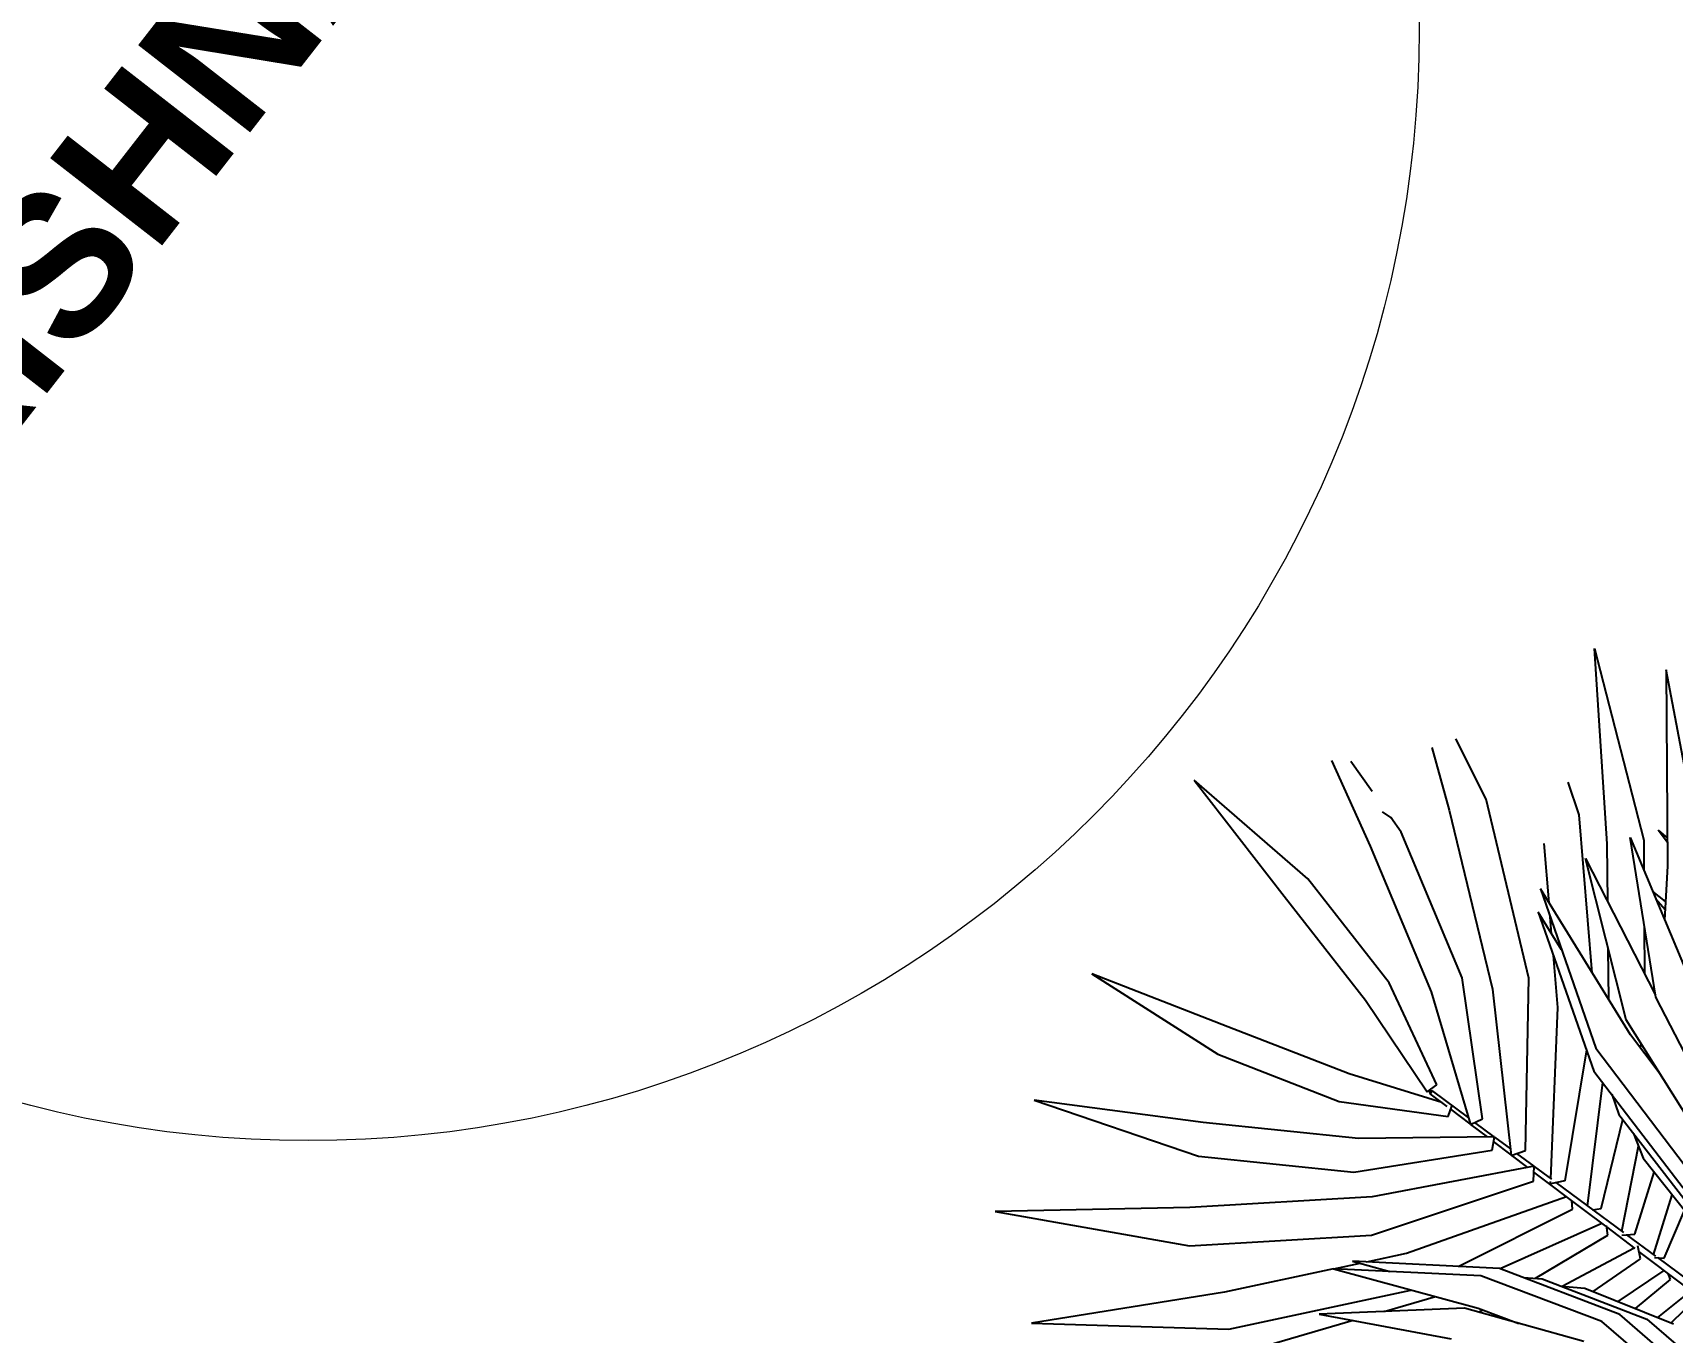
# Model space of a CAD drawing. Header units: metres. Extents: x 251860 to 269438, y 1966787 to 1972367.
# Drawn here: x 267856.3 to 267927.1, y 1970442.9 to 1970499.1 of the extents above; entities that cross this region are included whole.
import ezdxf

# ---------------------------------------------------------------- set-up
doc = ezdxf.new("R2010")
doc.units = ezdxf.units.M
doc.header["$MEASUREMENT"] = 0
doc.layers.get('0').update_dxf_attribs({"linetype": 'CONTINUOUS', "lineweight": 100})
doc.layers.add('PDF3_Text', color=7, linetype='CONTINUOUS')
doc.layers.add('zelen', color=74, linetype='CONTINUOUS')
doc.layers.add('Wall', color=7, linetype='CONTINUOUS', lineweight=20)
doc.styles.add('PDF Arial Bold', font='arialbd.ttf')

# ---------------------------------------------------------------- blocks, each defined once
blk = doc.blocks.new('z_49')
at = {"color": 67, "ltscale": 2, "true_color": 0x727430}
for p, q in [((1.172, 9.513), (0.725, 7.886)), ((1.047, 7.787), (1.172, 9.513)), ((-1.315, 9.121), (-1.19, 7.407)), ((-0.868, 7.506), (-1.315, 9.121)), ((-2.878, 8.782), (-2.262, 6.884)), ((-1.918, 7.073), (-2.878, 8.782)), ((-4.174, 8.377), (-3.151, 6.348)), ((-2.796, 6.61), (-4.174, 8.377)), ((2.303, 8.382), (1.776, 7.437)), ((2.296, 7.795), (2.426, 8.198)), ((0.725, 7.886), (0.325, 6.419)), ((0.647, 6.32), (1.047, 7.787)), ((2.174, 7.562), (2.183, 7.432)), ((3.113, 7.546), (2.653, 6.954)), ((-1.19, 7.407), (-0.79, 5.963)), ((-0.467, 6.063), (-0.868, 7.506)), ((1.776, 7.437), (0.854, 5.87)), ((2.119, 7.246), (2.182, 7.443)), ((3.009, 6.69), (3.356, 7.384)), ((-4.952, 7.274), (-3.648, 5.412)), ((-3.337, 5.709), (-4.952, 7.274)), ((1.198, 5.682), (2.119, 7.246)), ((-0.997, 5.529), (-1.918, 7.073)), ((-2.262, 6.884), (-1.34, 5.343)), ((2.653, 6.954), (1.3, 5.324)), ((-1.442, 5.002), (-2.796, 6.61)), ((1.656, 5.064), (3.009, 6.69)), ((3.431, 5.265), (5.145, 6.73)), ((5.145, 6.73), (3.717, 4.955)), ((0.325, 6.419), (-0.094, 5.218)), ((-3.151, 6.348), (-1.798, 4.745)), ((0.035, 5.178), (0.647, 6.32)), ((-0.092, 5.012), (-0.467, 6.063)), ((3.505, 5.725), (3.733, 6.051)), ((-0.79, 5.963), (-0.178, 4.854)), ((0.854, 5.87), (-0.098, 4.596)), ((2.488, 5.398), (2.999, 5.851)), ((5.441, 5.922), (3.642, 4.556)), ((3.9, 4.239), (5.441, 5.922)), ((-2.37, 4.862), (-3.337, 5.709)), ((0.04, 4.523), (1.198, 5.682)), ((2.139, 4.516), (3.505, 5.725)), ((-0.046, 4.29), (-0.997, 5.529)), ((2.557, 5.572), (1.469, 3.964)), ((1.831, 3.737), (2.557, 5.572)), ((-3.648, 5.412), (-2.035, 4.005)), ((-1.34, 5.343), (-0.182, 4.218)), ((1.3, 5.324), (-0.101, 4.007)), ((2.326, 5.432), (1.245, 3.824)), ((1.94, 3.881), (3.147, 5.365)), ((2.139, 4.956), (2.326, 5.432)), ((2.22, 5.16), (2.366, 5.29)), ((3.147, 5.365), (2.369, 3.78)), ((-0.094, 5.218), (0.035, 5.178)), ((-0.092, 4.932), (-0.091, 5.179)), ((-0.091, 5.179), (-0.071, 5.203)), ((-0.091, 5.179), (-0.052, 5.179)), ((-0.071, 5.203), (-0.071, 5.179)), ((-0.052, 5.179), (-0.071, 5.203)), ((-0.052, 5.179), (-0.05, 4.66)), ((2.352, 3.762), (3.647, 5.099)), ((3.647, 5.099), (2.698, 3.49)), ((2.9, 4.861), (3.431, 5.265)), ((-2.712, 4.326), (-3.573, 4.974)), ((-0.042, 3.719), (-1.442, 5.002)), ((0.042, 3.908), (1.656, 5.064)), ((1.582, 4.593), (2.031, 4.992)), ((3.717, 4.955), (3.437, 4.743)), ((-2.372, 4.865), (-1.736, 3.259)), ((-1.419, 3.458), (-2.372, 4.865)), ((-2.368, 4.86), (-2.136, 4.656)), ((-2.169, 4.742), (-2.006, 4.326)), ((-1.223, 3.335), (-2.169, 4.742)), ((-1.798, 4.745), (-0.185, 3.622)), ((-0.178, 4.854), (-0.057, 4.891)), ((-0.094, 4.602), (-0.092, 4.881)), ((-0.05, 4.894), (-0.051, 4.898)), ((-0.051, 4.893), (-0.05, 4.894)), ((3.859, 4.721), (3.908, 4.893)), ((3.908, 4.893), (3.897, 4.75)), ((-2.887, 4.683), (-2.207, 3.297)), ((-1.831, 3.385), (-2.887, 4.683)), ((-2.077, 4.605), (-1.724, 4.296)), ((-0.098, 4.596), (0.04, 4.523)), ((-0.095, 4.354), (-0.094, 4.593)), ((-0.05, 4.57), (-0.048, 4.294)), ((-0.044, 3.482), (1.582, 4.593)), ((2.007, 4.181), (2.474, 4.537)), ((3.642, 4.556), (3.126, 4.217)), ((2.49, 4.025), (2.93, 4.359)), ((3.221, 4.279), (3.256, 4.436)), ((3.301, 4.332), (3.306, 4.52)), ((-1.724, 4.296), (-0.1, 3.214)), ((-0.182, 4.218), (-0.046, 4.29)), ((-0.096, 4.011), (-0.095, 4.264)), ((-0.048, 4.288), (-0.047, 4.057)), ((-2.416, 4.103), (-1.923, 3.733)), ((-2.035, 4.005), (-2.03, 4.002)), ((-0.101, 4.007), (0.042, 3.908)), ((-0.097, 3.77), (-0.096, 4.004)), ((-0.047, 3.97), (-0.046, 3.723)), ((1.389, 4.038), (0.033, 3.337)), ((1.469, 3.964), (1.002, 2.33)), ((1.245, 3.824), (0.785, 2.197)), ((1.351, 2.359), (1.94, 3.881)), ((-1.489, 3.73), (-0.176, 3.071)), ((-0.185, 3.622), (-0.042, 3.719)), ((-0.101, 2.969), (-0.098, 3.682)), ((-0.046, 3.717), (-0.044, 3.473)), ((-0.042, 2.953), (1.2, 3.663)), ((1.673, 3.191), (1.831, 3.737)), ((1.679, 2.376), (2.352, 3.762)), ((-1.01, 2.028), (-1.419, 3.458)), ((-0.092, 3.45), (-0.072, 3.463)), ((0.033, 3.337), (-0.092, 3.45)), ((-0.044, 3.407), (-0.042, 2.969)), ((1.154, 3.501), (1.018, 3.295)), ((1.779, 3.556), (1.822, 3.575)), ((-1.316, 2.054), (-1.831, 3.385)), ((-1.77, 3.226), (-1.72, 3.206)), ((-1.736, 3.259), (-1.598, 2.781)), ((-0.82, 1.911), (-1.223, 3.335)), ((-1.221, 3.328), (-0.103, 2.705)), ((0.028, 2.81), (0.998, 3.224)), ((1.018, 3.295), (0.621, 1.872)), ((1.705, 3.301), (1.718, 3.308)), ((-1.144, 3.052), (-1.025, 2.872)), ((-0.176, 3.071), (-0.1, 3.138)), ((0.944, 3.031), (0.781, 2.772)), ((-1.67, 2.968), (-1.649, 2.958)), ((-1.066, 2.935), (-0.171, 2.565)), ((-1.025, 2.872), (-0.677, 1.627)), ((-0.103, 2.646), (-0.101, 2.969)), ((-0.042, 2.969), (-0.039, 2.441)), ((-0.042, 2.882), (0.028, 2.81)), ((-0.039, 2.465), (0.859, 2.896)), ((-0.96, 2.641), (-0.817, 2.415)), ((-0.171, 2.565), (-0.091, 2.645)), ((0.781, 2.772), (0.459, 1.555)), ((-0.956, 2.635), (-0.106, 2.238)), ((-0.106, 2.222), (-0.103, 2.633)), ((0.023, 2.325), (0.728, 2.572)), ((-0.817, 2.415), (-0.536, 1.35)), ((-0.79, 2.313), (-0.165, 2.101)), ((-0.074, 2.437), (0.023, 2.325)), ((-0.039, 2.396), (-0.036, 1.983)), ((-0.165, 2.101), (-0.062, 2.218)), ((-0.11, 1.511), (-0.106, 2.168)), ((-0.036, 2.01), (0.643, 2.251)), ((-1.103, 0.629), (-1.01, 2.028)), ((-0.918, 0.522), (-0.82, 1.911)), ((-0.711, 2.013), (-0.108, 1.804)), ((-0.054, 1.982), (0.006, 1.888)), ((-0.036, 1.953), (-0.033, 1.511)), ((0.006, 1.888), (0.584, 2.029)), ((-0.656, 1.806), (-0.149, 1.685)), ((-0.149, 1.685), (-0.108, 1.747)), ((-0.677, 1.627), (-0.758, 0.419)), ((-0.585, 1.539), (-0.11, 1.416)), ((-0.544, 1.38), (-0.134, 1.314))]:
    blk.add_line(p, q, dxfattribs=at)

msp = doc.modelspace()

# ---------------------------------------------------------------- linework, layer by layer
at = {"layer": 'Wall', "ltscale": 2}
msp.add_circle((267868.19086, 1970499.20845), 48, dxfattribs=at)

# ---------------------------------------------------------------- block references
at = {"layer": 'zelen', "xscale": 3.755249891535492, "yscale": 3.755249891535492, "zscale": 3.755249891535492, "rotation": 53.23938224766656}
msp.add_blockref('z_49', (267932.44927, 1970441.87138), dxfattribs=at)

# ---------------------------------------------------------------- texts
at = {"layer": 'PDF3_Text', "lineweight": 30, "insert": (267887.03339, 1970522.05554), "char_height": 6.1340335, "width": 122.1544409, "attachment_point": 9, "rotation": 52.0940018, "style": 'PDF Arial Bold'}
msp.add_mtext('KRISHNA IDOL', dxfattribs=at)

doc.saveas('drawing.dxf')
